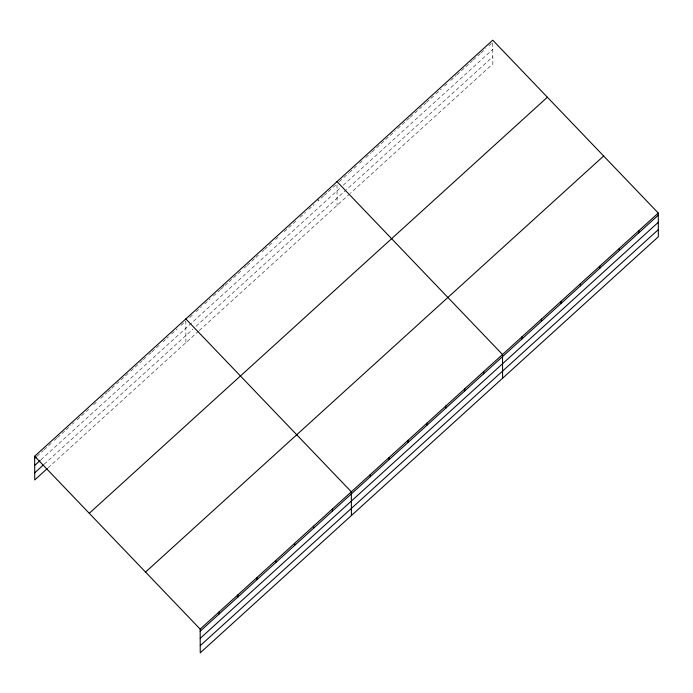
<?xml version="1.0" encoding="UTF-8"?>
<svg xmlns="http://www.w3.org/2000/svg" width="693" height="693" viewBox="0 0 693 693"><rect width="100%" height="100%" fill="white"/><g stroke="black" fill="none" stroke-linecap="round" stroke-linejoin="round"><path stroke-width="0.52" stroke-dasharray="3.46 2.6" d="M37.024 456.219L43.321 450.493M44.109 449.783L52.763 441.917M54.34 440.488L56.705 438.34M57.493 437.629L65.367 430.474M66.156 429.755L70.877 425.467M72.453 424.038L74.03 422.609M77.174 419.75L88.981 409.017M93.711 404.729L97.644 401.152M100.797 398.293L107.094 392.576M107.883 391.857L110.248 389.709L110.239 387.595M111.816 388.279L115.757 384.702M116.545 383.991L129.141 372.548M130.717 371.119L142.524 360.395M143.312 359.676L147.254 356.098M148.822 354.669L151.187 352.52M151.975 351.81L159.849 344.655M162.994 341.796L165.358 339.648M166.935 338.219L168.512 336.789M171.656 333.931L177.174 328.924M181.107 325.346L185.828 321.058L185.906 342.645M189.769 317.481L192.914 314.622M196.067 311.763L201.576 306.756M204.73 303.898L210.239 298.891M213.392 296.032L219.69 290.306M220.478 289.596L228.352 282.441M229.14 281.73L242.524 269.568M244.092 268.139L246.457 265.991M247.245 265.28L255.119 258.125M255.908 257.415L259.84 253.837M262.205 251.689L263.782 250.26M264.57 249.549L272.444 242.394M275.589 239.535L277.954 237.387M284.251 231.67L296.058 220.937M300 217.368L305.509 212.361M308.662 209.494L314.172 204.496M323.622 195.911L318.104 200.918L318.104 198.804M324.411 195.192L327.555 192.333M328.343 191.623L332.285 188.046M333.064 187.327L337.006 183.758M339.345 181.635L348.683 173.146M349.463 172.436L356.471 166.069M359.589 163.245L362.708 160.412M365.817 157.58L371.275 152.633M372.046 151.923L375.164 149.09M376.723 147.678L395.417 130.7M397.747 128.577L409.433 117.975M410.213 117.264L413.323 114.432M414.882 113.02L425.788 103.118M426.567 102.408L433.575 96.041M435.906 93.919L441.363 88.973M444.473 86.14L447.591 83.316M450.71 80.483L456.159 75.528M456.938 74.827L472.513 60.681M473.293 59.97L480.301 53.604M481.081 52.893L485.75 48.657M488.868 45.825L492.758 42.29L492.836 63.877L350.32 193.312M40.982 459.771L340.142 188.046M343.26 185.222L492.784 49.411M44.153 464.249L192.966 329.088M196.119 326.221L492.81 56.748M48.12 467.792L198.501 331.202M199.289 330.492L349.541 194.023M337.006 184.771L337.084 205.336M223.614 284.615L223.622 286.729"/><path stroke-width="1.04" d="M34.65 456.254L492.749 40.177L658.263 213.046L658.35 236.746L200.251 652.823L200.164 629.123L34.65 456.254L34.737 479.954L47.332 468.511M34.659 458.368L36.235 456.93M34.685 465.488L40.194 460.481M34.711 472.825L43.373 464.96M89.267 513.296L547.375 97.219M145.547 572.08L603.646 156.003M200.164 629.123L658.263 213.046M200.173 631.236L658.272 215.159M200.199 638.366L658.298 222.288M200.225 645.703L658.324 229.626M336.997 181.635L502.512 354.513L502.598 378.213M185.828 318.945L351.342 491.822L351.42 515.523M638.799 230.734L638.807 232.848M619.325 248.415L619.334 250.528M599.861 266.103L599.869 268.217M580.387 283.784L580.396 285.897M560.923 301.464L560.932 303.577M541.45 319.152L541.458 321.266M521.985 336.833L521.985 338.946M483.619 371.682L483.627 373.796M464.717 388.842L464.726 390.956M445.824 406.003L445.833 408.116M426.923 423.172L426.931 425.285M408.03 440.332L408.038 442.446M389.128 457.493L389.137 459.606M370.235 474.662L370.244 476.775M332.441 508.983L332.449 511.096M313.548 526.143L313.557 528.257M294.646 543.312L294.655 545.426M275.753 560.472L275.762 562.586M256.852 577.633L256.86 579.746M237.959 594.802L237.968 596.916M219.057 611.962L219.066 614.076"/></g></svg>
